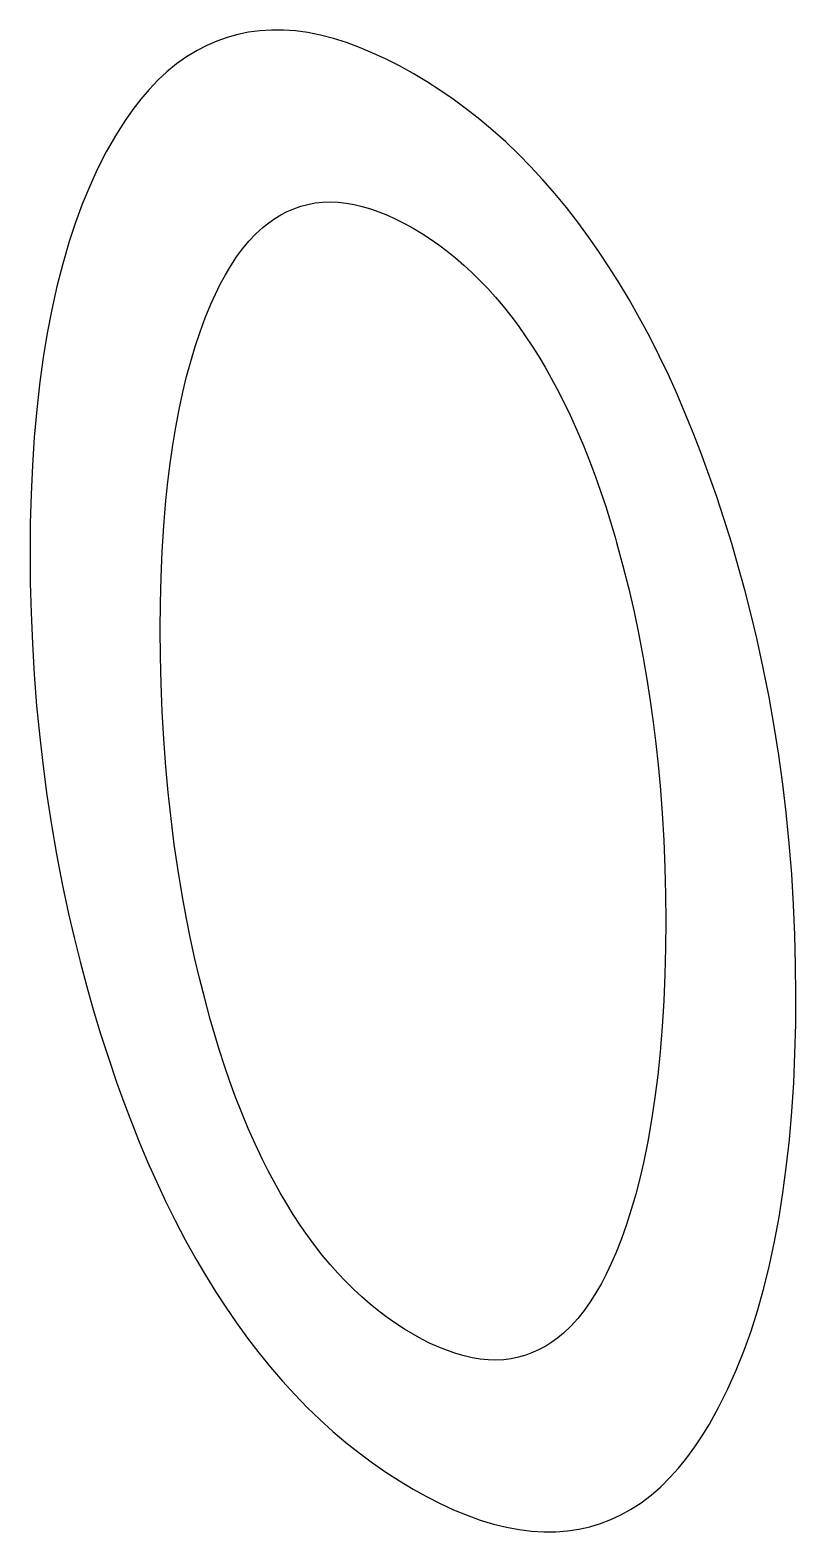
# Model space of a CAD drawing. Extents: x 0 to 420, y 0 to 297.
# Drawn here: x 187.31 to 188.088, y 119.383 to 120.911 of the extents above; entities that cross this region are included whole.
import ezdxf

# ---------------------------------------------------------------- set-up
doc = ezdxf.new("R2010")
doc.units = 0
doc.header["$LTSCALE"] = 23.1
doc.layers.add('40000_ISO', color=7, linetype='CONTINUOUS')

msp = doc.modelspace()

# ---------------------------------------------------------------- linework, layer by layer
at = {"layer": '40000_ISO', "color": 7, "linetype": 'CONTINUOUS'}
for p, q in [((187.4994, 120.9), (187.4893, 120.8956)), ((187.5099, 120.9037), (187.4994, 120.9)), ((187.5208, 120.9066), (187.5099, 120.9037)), ((187.5319, 120.9089), (187.5208, 120.9066)), ((187.5434, 120.9104), (187.5319, 120.9089)), ((187.5552, 120.9112), (187.5434, 120.9104)), ((187.5672, 120.9111), (187.5552, 120.9112)), ((187.5795, 120.9102), (187.5672, 120.9111)), ((187.5921, 120.9085), (187.5795, 120.9102)), ((187.605, 120.9059), (187.5921, 120.9085)), ((187.6181, 120.9025), (187.605, 120.9059)), ((187.6313, 120.8984), (187.6181, 120.9025)), ((187.6447, 120.8935), (187.6313, 120.8984)), ((187.4688, 120.884), (187.4586, 120.8767)), ((187.4795, 120.8905), (187.4688, 120.884)), ((187.4893, 120.8956), (187.4795, 120.8905)), ((187.6582, 120.8878), (187.6447, 120.8935)), ((187.6717, 120.8815), (187.6582, 120.8878)), ((187.4488, 120.8687), (187.4395, 120.86)), ((187.4586, 120.8767), (187.4488, 120.8687)), ((187.6853, 120.8746), (187.6717, 120.8815)), ((187.699, 120.867), (187.6853, 120.8746)), ((187.4395, 120.86), (187.4307, 120.8506)), ((187.7127, 120.8588), (187.699, 120.867)), ((187.7263, 120.85), (187.7127, 120.8588)), ((187.4222, 120.8407), (187.4141, 120.8302)), ((187.4307, 120.8506), (187.4222, 120.8407)), ((187.7399, 120.8407), (187.7263, 120.85)), ((187.7534, 120.8307), (187.7399, 120.8407)), ((187.4141, 120.8302), (187.4065, 120.8193)), ((187.7668, 120.8201), (187.7534, 120.8307)), ((187.3991, 120.808), (187.3964, 120.8036)), ((187.4065, 120.8193), (187.3991, 120.808)), ((187.7801, 120.809), (187.7668, 120.8201)), ((187.7932, 120.7973), (187.7801, 120.809)), ((187.3964, 120.8036), (187.3871, 120.7872)), ((187.8061, 120.7849), (187.7932, 120.7973)), ((187.3871, 120.7872), (187.3784, 120.7701)), ((187.8188, 120.772), (187.8061, 120.7849)), ((187.3784, 120.7701), (187.3703, 120.7524)), ((187.8311, 120.7587), (187.8188, 120.772)), ((187.3703, 120.7524), (187.3628, 120.7341)), ((187.8431, 120.7449), (187.8311, 120.7587)), ((187.3628, 120.7341), (187.3558, 120.7153)), ((187.578, 120.7294), (187.5849, 120.7319)), ((187.5849, 120.7319), (187.5921, 120.7338)), ((187.5921, 120.7338), (187.5996, 120.7352)), ((187.5996, 120.7352), (187.6072, 120.736)), ((187.6072, 120.736), (187.6151, 120.7363)), ((187.6151, 120.7363), (187.6229, 120.736)), ((187.6229, 120.736), (187.6309, 120.7351)), ((187.6309, 120.7351), (187.6391, 120.7336)), ((187.6391, 120.7336), (187.6474, 120.7317)), ((187.6474, 120.7317), (187.6558, 120.7292)), ((187.8549, 120.7306), (187.8431, 120.7449)), ((187.8664, 120.7158), (187.8549, 120.7306)), ((187.3558, 120.7153), (187.3494, 120.6959)), ((187.5466, 120.7106), (187.5524, 120.7151)), ((187.5524, 120.7151), (187.5584, 120.7193)), ((187.5584, 120.7193), (187.5647, 120.7231)), ((187.5647, 120.7231), (187.5712, 120.7265)), ((187.5712, 120.7265), (187.578, 120.7294)), ((187.6558, 120.7292), (187.6643, 120.7262)), ((187.6643, 120.7262), (187.6729, 120.7228)), ((187.6729, 120.7228), (187.6816, 120.7188)), ((187.6816, 120.7188), (187.6903, 120.7144)), ((187.8775, 120.7007), (187.8664, 120.7158)), ((187.5322, 120.6965), (187.5392, 120.7038)), ((187.5392, 120.7038), (187.5466, 120.7106)), ((187.6903, 120.7144), (187.699, 120.7096)), ((187.699, 120.7096), (187.7077, 120.7044)), ((187.7077, 120.7044), (187.7164, 120.6987)), ((187.8884, 120.6852), (187.8775, 120.7007)), ((187.3494, 120.6959), (187.3429, 120.6734)), ((187.5195, 120.6803), (187.5257, 120.6886)), ((187.5257, 120.6886), (187.5322, 120.6965)), ((187.7164, 120.6987), (187.7251, 120.6927)), ((187.7251, 120.6927), (187.7337, 120.6862)), ((187.7337, 120.6862), (187.7422, 120.6793)), ((187.8989, 120.6694), (187.8884, 120.6852)), ((187.3429, 120.6734), (187.337, 120.6504)), ((187.5082, 120.6622), (187.5137, 120.6714)), ((187.5137, 120.6714), (187.5195, 120.6803)), ((187.7422, 120.6793), (187.7506, 120.6721)), ((187.7506, 120.6721), (187.7589, 120.6645)), ((187.909, 120.6533), (187.8989, 120.6694)), ((187.5031, 120.6526), (187.5082, 120.6622)), ((187.7589, 120.6645), (187.767, 120.6565)), ((187.767, 120.6565), (187.775, 120.6481)), ((187.337, 120.6504), (187.3317, 120.6268)), ((187.4936, 120.6324), (187.4982, 120.6426)), ((187.4982, 120.6426), (187.5031, 120.6526)), ((187.775, 120.6481), (187.7829, 120.6394)), ((187.7829, 120.6394), (187.7907, 120.6301)), ((187.9188, 120.637), (187.909, 120.6533)), ((187.3317, 120.6268), (187.3271, 120.6027)), ((187.4878, 120.6184), (187.4936, 120.6324)), ((187.7907, 120.6301), (187.7984, 120.6204)), ((187.9294, 120.6181), (187.9188, 120.637)), ((187.4825, 120.604), (187.4878, 120.6184)), ((187.7984, 120.6204), (187.8058, 120.6104)), ((187.8058, 120.6104), (187.813, 120.6002)), ((187.9396, 120.599), (187.9294, 120.6181)), ((187.3271, 120.6027), (187.3231, 120.5781)), ((187.4775, 120.5892), (187.4825, 120.604)), ((187.813, 120.6002), (187.82, 120.5897)), ((187.9493, 120.5797), (187.9396, 120.599)), ((187.3231, 120.5781), (187.3196, 120.5531)), ((187.473, 120.5741), (187.4775, 120.5892)), ((187.82, 120.5897), (187.8268, 120.579)), ((187.8268, 120.579), (187.8333, 120.5681)), ((187.9586, 120.5603), (187.9493, 120.5797)), ((187.4688, 120.5586), (187.473, 120.5741)), ((187.8333, 120.5681), (187.8395, 120.5571)), ((187.3196, 120.5531), (187.3165, 120.5252)), ((187.465, 120.5428), (187.4688, 120.5586)), ((187.8395, 120.5571), (187.8456, 120.5459)), ((187.9674, 120.5407), (187.9586, 120.5603)), ((187.4612, 120.5252), (187.465, 120.5428)), ((187.8456, 120.5459), (187.8513, 120.5347)), ((187.8513, 120.5347), (187.8587, 120.5194)), ((187.9758, 120.5211), (187.9674, 120.5407)), ((187.3165, 120.5252), (187.314, 120.4968)), ((187.4578, 120.5072), (187.4612, 120.5252)), ((187.8587, 120.5194), (187.8657, 120.504)), ((187.9839, 120.5013), (187.9758, 120.5211)), ((187.4547, 120.4889), (187.4578, 120.5072)), ((187.8657, 120.504), (187.8723, 120.4885)), ((187.9915, 120.4815), (187.9839, 120.5013)), ((187.314, 120.4968), (187.3121, 120.468)), ((187.4521, 120.4703), (187.4547, 120.4889)), ((187.8723, 120.4885), (187.8785, 120.473)), ((187.4498, 120.4515), (187.4521, 120.4703)), ((187.8785, 120.473), (187.8843, 120.4575)), ((187.9988, 120.4617), (187.9915, 120.4815)), ((187.3121, 120.468), (187.3107, 120.4389)), ((187.8843, 120.4575), (187.8897, 120.4419)), ((188.0074, 120.4374), (187.9988, 120.4617)), ((187.4478, 120.4324), (187.4498, 120.4515)), ((187.8897, 120.4419), (187.8949, 120.4264)), ((187.3107, 120.4389), (187.3099, 120.4094)), ((187.4457, 120.4068), (187.4478, 120.4324)), ((187.8949, 120.4264), (187.8998, 120.4108)), ((188.0154, 120.4131), (188.0074, 120.4374)), ((187.3099, 120.4094), (187.3097, 120.3796)), ((187.8998, 120.4108), (187.9044, 120.3953)), ((188.023, 120.3888), (188.0154, 120.4131)), ((187.4441, 120.3808), (187.4457, 120.4068)), ((187.9044, 120.3953), (187.906, 120.3897)), ((187.3097, 120.3796), (187.3099, 120.3489)), ((187.4429, 120.3545), (187.4441, 120.3808)), ((187.906, 120.3897), (187.9124, 120.3661)), ((188.03, 120.3645), (188.023, 120.3888)), ((187.9124, 120.3661), (187.9183, 120.3425)), ((188.0367, 120.3404), (188.03, 120.3645)), ((187.3099, 120.3489), (187.3107, 120.3181)), ((187.4423, 120.328), (187.4429, 120.3545)), ((187.9183, 120.3425), (187.9237, 120.3191)), ((188.0428, 120.3163), (188.0367, 120.3404)), ((187.3107, 120.3181), (187.312, 120.2869)), ((187.4421, 120.3012), (187.4423, 120.328)), ((187.9237, 120.3191), (187.9286, 120.2958)), ((188.0485, 120.2923), (188.0428, 120.3163)), ((187.312, 120.2869), (187.3139, 120.2554)), ((187.4423, 120.2737), (187.4421, 120.3012)), ((187.9286, 120.2958), (187.933, 120.2726)), ((188.0551, 120.2623), (188.0485, 120.2923)), ((187.4429, 120.246), (187.4423, 120.2737)), ((187.933, 120.2726), (187.9368, 120.2506)), ((188.061, 120.2324), (188.0551, 120.2623)), ((187.3139, 120.2554), (187.3163, 120.2236)), ((187.444, 120.218), (187.4429, 120.246)), ((187.9368, 120.2506), (187.9402, 120.2287)), ((187.9402, 120.2287), (187.9432, 120.2069)), ((188.0662, 120.2028), (188.061, 120.2324)), ((187.3163, 120.2236), (187.3195, 120.1916)), ((187.4456, 120.1898), (187.444, 120.218)), ((187.9432, 120.2069), (187.9459, 120.1852)), ((188.0709, 120.1733), (188.0662, 120.2028)), ((187.3195, 120.1916), (187.3229, 120.1622)), ((187.4477, 120.1614), (187.4456, 120.1898)), ((187.9459, 120.1852), (187.9482, 120.1637)), ((188.0749, 120.144), (188.0709, 120.1733)), ((187.3229, 120.1622), (187.3268, 120.1326)), ((187.4501, 120.1354), (187.4477, 120.1614)), ((187.9482, 120.1637), (187.9502, 120.1424)), ((187.453, 120.1091), (187.4501, 120.1354)), ((187.9502, 120.1424), (187.9523, 120.1143)), ((188.0783, 120.115), (188.0749, 120.144)), ((187.3268, 120.1326), (187.3314, 120.1027)), ((187.4563, 120.0827), (187.453, 120.1091)), ((187.9523, 120.1143), (187.9539, 120.0865)), ((188.0815, 120.0835), (188.0783, 120.115)), ((187.3314, 120.1027), (187.3365, 120.0727)), ((187.4602, 120.0561), (187.4563, 120.0827)), ((187.9539, 120.0865), (187.955, 120.0589)), ((188.084, 120.0522), (188.0815, 120.0835)), ((187.3365, 120.0727), (187.3423, 120.0424)), ((187.955, 120.0589), (187.9557, 120.0316)), ((187.3423, 120.0424), (187.3488, 120.012)), ((187.4647, 120.0293), (187.4602, 120.0561)), ((188.0859, 120.0212), (188.084, 120.0522)), ((187.4684, 120.0088), (187.4647, 120.0293)), ((187.9557, 120.0316), (187.9559, 120.0045)), ((187.3488, 120.012), (187.3544, 119.9878)), ((188.0872, 119.9906), (188.0859, 120.0212)), ((187.4725, 119.9882), (187.4684, 120.0088)), ((187.9559, 120.0045), (187.9557, 119.9773)), ((187.3544, 119.9878), (187.3605, 119.9634)), ((187.477, 119.9675), (187.4725, 119.9882)), ((188.088, 119.9602), (188.0872, 119.9906)), ((187.4819, 119.9467), (187.477, 119.9675)), ((187.9557, 119.9773), (187.9551, 119.9503)), ((187.3605, 119.9634), (187.367, 119.939)), ((188.0883, 119.93), (188.088, 119.9602)), ((187.367, 119.939), (187.3739, 119.9146)), ((187.4872, 119.9258), (187.4819, 119.9467)), ((187.9551, 119.9503), (187.954, 119.9236)), ((187.4929, 119.9049), (187.4872, 119.9258)), ((187.954, 119.9236), (187.9524, 119.8973)), ((188.0881, 119.8998), (188.0883, 119.93)), ((187.3739, 119.9146), (187.3814, 119.89)), ((187.4975, 119.889), (187.4929, 119.9049)), ((187.3814, 119.89), (187.3893, 119.8654)), ((187.9524, 119.8973), (187.9502, 119.8712)), ((188.0873, 119.8698), (188.0881, 119.8998)), ((187.5023, 119.8731), (187.4975, 119.889)), ((187.3893, 119.8654), (187.3977, 119.8408)), ((187.5075, 119.8572), (187.5023, 119.8731)), ((187.9502, 119.8712), (187.9479, 119.848)), ((188.086, 119.8402), (188.0873, 119.8698)), ((187.5129, 119.8413), (187.5075, 119.8572)), ((187.9479, 119.848), (187.945, 119.8251)), ((187.3977, 119.8408), (187.405, 119.8205)), ((187.5187, 119.8254), (187.5129, 119.8413)), ((188.0841, 119.811), (188.086, 119.8402)), ((187.405, 119.8205), (187.4127, 119.8002)), ((187.5249, 119.8095), (187.5187, 119.8254)), ((187.945, 119.8251), (187.9416, 119.8025)), ((187.4127, 119.8002), (187.4207, 119.78)), ((187.5315, 119.7937), (187.5249, 119.8095)), ((187.9416, 119.8025), (187.9378, 119.7804)), ((188.0816, 119.7822), (188.0841, 119.811)), ((187.5385, 119.7779), (187.5315, 119.7937)), ((187.4207, 119.78), (187.4292, 119.7598)), ((187.546, 119.7622), (187.5385, 119.7779)), ((187.9378, 119.7804), (187.9333, 119.7587)), ((188.0785, 119.7538), (188.0816, 119.7822)), ((187.4292, 119.7598), (187.4381, 119.7398)), ((187.5518, 119.7507), (187.546, 119.7622)), ((187.9333, 119.7587), (187.9295, 119.7426)), ((188.0751, 119.7283), (188.0785, 119.7538)), ((187.4381, 119.7398), (187.4474, 119.7198)), ((187.5578, 119.7394), (187.5518, 119.7507)), ((187.5641, 119.7281), (187.5578, 119.7394)), ((187.9295, 119.7426), (187.9254, 119.7267)), ((187.5706, 119.717), (187.5641, 119.7281)), ((187.9254, 119.7267), (187.9209, 119.7112)), ((188.0711, 119.7033), (188.0751, 119.7283)), ((187.4474, 119.7198), (187.4572, 119.7)), ((187.5773, 119.7061), (187.5706, 119.717)), ((187.5843, 119.6954), (187.5773, 119.7061)), ((187.9209, 119.7112), (187.9161, 119.6961)), ((187.4572, 119.7), (187.4675, 119.6804)), ((187.5916, 119.6849), (187.5843, 119.6954)), ((187.9161, 119.6961), (187.9108, 119.6813)), ((188.0666, 119.6787), (188.0711, 119.7033)), ((187.4675, 119.6804), (187.4783, 119.6609)), ((187.5991, 119.6747), (187.5916, 119.6849)), ((187.9108, 119.6813), (187.9051, 119.6669)), ((188.0614, 119.6546), (188.0666, 119.6787)), ((187.4783, 119.6609), (187.488, 119.6443)), ((187.6068, 119.6648), (187.5991, 119.6747)), ((187.6147, 119.6553), (187.6068, 119.6648)), ((187.9051, 119.6669), (187.9005, 119.6563)), ((187.6225, 119.6465), (187.6147, 119.6553)), ((187.6306, 119.638), (187.6225, 119.6465)), ((187.8957, 119.646), (187.8905, 119.636)), ((187.9005, 119.6563), (187.8957, 119.646)), ((188.0556, 119.6311), (188.0614, 119.6546)), ((187.488, 119.6443), (187.4982, 119.6279)), ((187.6387, 119.6299), (187.6306, 119.638)), ((187.6471, 119.6222), (187.6387, 119.6299)), ((187.8905, 119.636), (187.885, 119.6264)), ((188.0492, 119.6081), (188.0556, 119.6311)), ((187.4982, 119.6279), (187.5087, 119.6117)), ((187.6555, 119.6149), (187.6471, 119.6222)), ((187.6641, 119.6079), (187.6555, 119.6149)), ((187.8792, 119.6173), (187.873, 119.6085)), ((187.885, 119.6264), (187.8792, 119.6173)), ((187.5087, 119.6117), (187.5196, 119.5959)), ((187.6727, 119.6014), (187.6641, 119.6079)), ((187.6815, 119.5952), (187.6727, 119.6014)), ((187.8664, 119.6003), (187.8594, 119.5926)), ((187.873, 119.6085), (187.8664, 119.6003)), ((188.0426, 119.5874), (188.0492, 119.6081)), ((187.5196, 119.5959), (187.5308, 119.5804)), ((187.6902, 119.5895), (187.6815, 119.5952)), ((187.699, 119.5842), (187.6902, 119.5895)), ((187.7078, 119.5794), (187.699, 119.5842)), ((187.852, 119.5855), (187.8462, 119.5807)), ((187.8594, 119.5926), (187.852, 119.5855)), ((188.0354, 119.5672), (188.0426, 119.5874)), ((187.5308, 119.5804), (187.5423, 119.5653)), ((187.7165, 119.575), (187.7078, 119.5794)), ((187.7252, 119.5711), (187.7165, 119.575)), ((187.7339, 119.5676), (187.7252, 119.5711)), ((187.8274, 119.5687), (187.8206, 119.5656)), ((187.8339, 119.5723), (187.8274, 119.5687)), ((187.8402, 119.5763), (187.8339, 119.5723)), ((187.8462, 119.5807), (187.8402, 119.5763)), ((187.5423, 119.5653), (187.5542, 119.5507)), ((187.7424, 119.5647), (187.7339, 119.5676)), ((187.7509, 119.5623), (187.7424, 119.5647)), ((187.7592, 119.5604), (187.7509, 119.5623)), ((187.7674, 119.559), (187.7592, 119.5604)), ((187.7754, 119.5582), (187.7674, 119.559)), ((187.7833, 119.558), (187.7754, 119.5582)), ((187.7912, 119.5583), (187.7833, 119.558)), ((187.7989, 119.5593), (187.7912, 119.5583)), ((187.8064, 119.5609), (187.7989, 119.5593)), ((187.8136, 119.563), (187.8064, 119.5609)), ((187.8206, 119.5656), (187.8136, 119.563)), ((188.0276, 119.5476), (188.0354, 119.5672)), ((187.5542, 119.5507), (187.5663, 119.5366)), ((188.0191, 119.5287), (188.0276, 119.5476)), ((187.5663, 119.5366), (187.5787, 119.523)), ((187.5787, 119.523), (187.5914, 119.5099)), ((188.01, 119.5105), (188.0191, 119.5287)), ((187.5914, 119.5099), (187.6043, 119.4974)), ((188.0003, 119.4929), (188.01, 119.5105)), ((187.6043, 119.4974), (187.6175, 119.4855)), ((187.993, 119.4811), (188.0003, 119.4929)), ((187.6175, 119.4855), (187.6308, 119.4742)), ((187.9854, 119.4696), (187.993, 119.4811)), ((187.6308, 119.4742), (187.6443, 119.4635)), ((187.6443, 119.4635), (187.6578, 119.4534)), ((187.9773, 119.4587), (187.9854, 119.4696)), ((187.6578, 119.4534), (187.6715, 119.444)), ((187.9601, 119.4384), (187.9689, 119.4482)), ((187.9689, 119.4482), (187.9773, 119.4587)), ((187.6715, 119.444), (187.6852, 119.4351)), ((187.6852, 119.4351), (187.699, 119.4268)), ((187.9508, 119.4292), (187.9601, 119.4384)), ((187.699, 119.4268), (187.7128, 119.4192)), ((187.7128, 119.4192), (187.7265, 119.4122)), ((187.9308, 119.4129), (187.941, 119.4206)), ((187.941, 119.4206), (187.9508, 119.4292)), ((187.7265, 119.4122), (187.7402, 119.4058)), ((187.7402, 119.4058), (187.7539, 119.4002)), ((187.9001, 119.3958), (187.9103, 119.4005)), ((187.9103, 119.4005), (187.92, 119.4059)), ((187.92, 119.4059), (187.9308, 119.4129)), ((187.7539, 119.4002), (187.7674, 119.3953)), ((187.7674, 119.3953), (187.7807, 119.3912)), ((187.7807, 119.3912), (187.7939, 119.3879)), ((187.7939, 119.3879), (187.8069, 119.3855)), ((187.8069, 119.3855), (187.8196, 119.3839)), ((187.856, 119.3842), (187.8675, 119.386)), ((187.8675, 119.386), (187.8787, 119.3885)), ((187.8787, 119.3885), (187.8896, 119.3918)), ((187.8896, 119.3918), (187.9001, 119.3958)), ((187.8196, 119.3839), (187.832, 119.3831)), ((187.832, 119.3831), (187.8441, 119.3833)), ((187.8441, 119.3833), (187.856, 119.3842))]:
    msp.add_line(p, q, dxfattribs=at)

doc.saveas('drawing.dxf')
